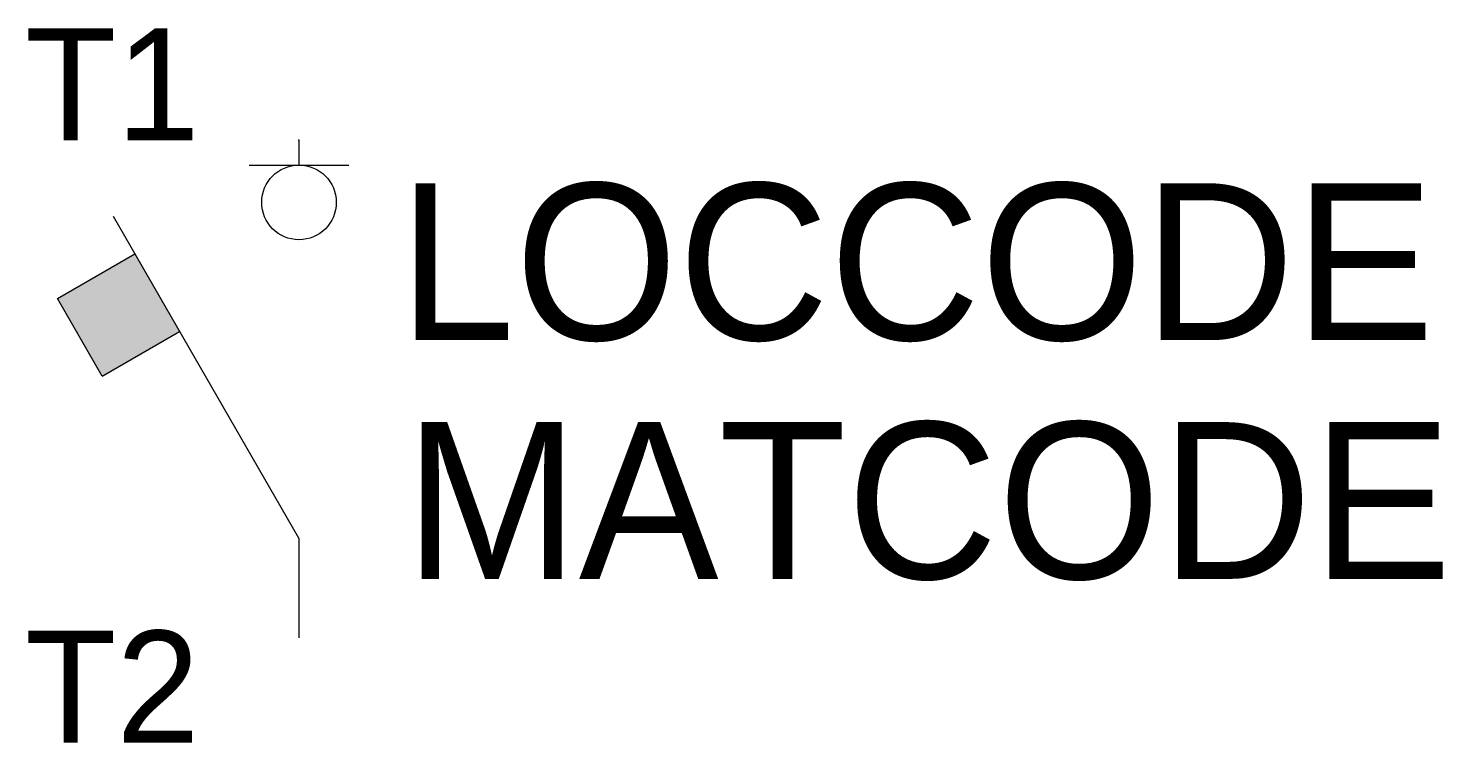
# Model space of a CAD drawing. Extents: x -5.4 to 23, y -7.1 to 7.2.
import ezdxf
from ezdxf.enums import TextEntityAlignment as Align

# ---------------------------------------------------------------- set-up
doc = ezdxf.new("R2010")
doc.units = 0
doc.layers.get('0').update_dxf_attribs({"linetype": 'CONTINUOUS'})
doc.layers.add('C', color=6, linetype='CONTINUOUS')
doc.layers.add('T2', color=1, linetype='CONTINUOUS')

msp = doc.modelspace()

# ---------------------------------------------------------------- linework, layer by layer
at = {"color": 0}
for p, q in [((0, 5), (0, 4.5)), ((-1, 4.5), (1, 4.5)), ((0, -3), (-3.732, 3.464)), ((-4.859, 1.816), (-3.3, 2.716)), ((-3.959, 0.257), (-4.859, 1.816)), ((-3.959, 0.257), (-2.4, 1.157)), ((0, -3), (0, -5))]:
    msp.add_line(p, q, dxfattribs=at)
msp.add_circle((0, 3.75), 0.75, dxfattribs=at)
msp.add_solid([(-3.3, 2.716), (-4.859, 1.816), (-2.4, 1.157), (-3.959, 0.257)], dxfattribs=at)
at = {"layer": 'C', "color": 0, "linetype": 'CONTINUOUS'}
msp.add_point((0, 5), dxfattribs=at)

# ---------------------------------------------------------------- texts
at = {"color": 0, "linetype": 'CONTINUOUS'}
for tag, p in [('LOCCODE', (2, 0.985)), ('MATCODE', (2.119, -3.815))]:
    msp.add_attdef(tag, p, '', height=3.15, dxfattribs=at)
at = {"layer": 'T2', "color": 0, "linetype": 'CONTINUOUS'}
for tag, p in [('T1', (-2, 4.999)), ('T2', (-2, -7.107))]:
    msp.add_attdef(tag, text='', height=2.25, dxfattribs=at).set_placement(p, align=Align.RIGHT)

doc.saveas('drawing.dxf')
